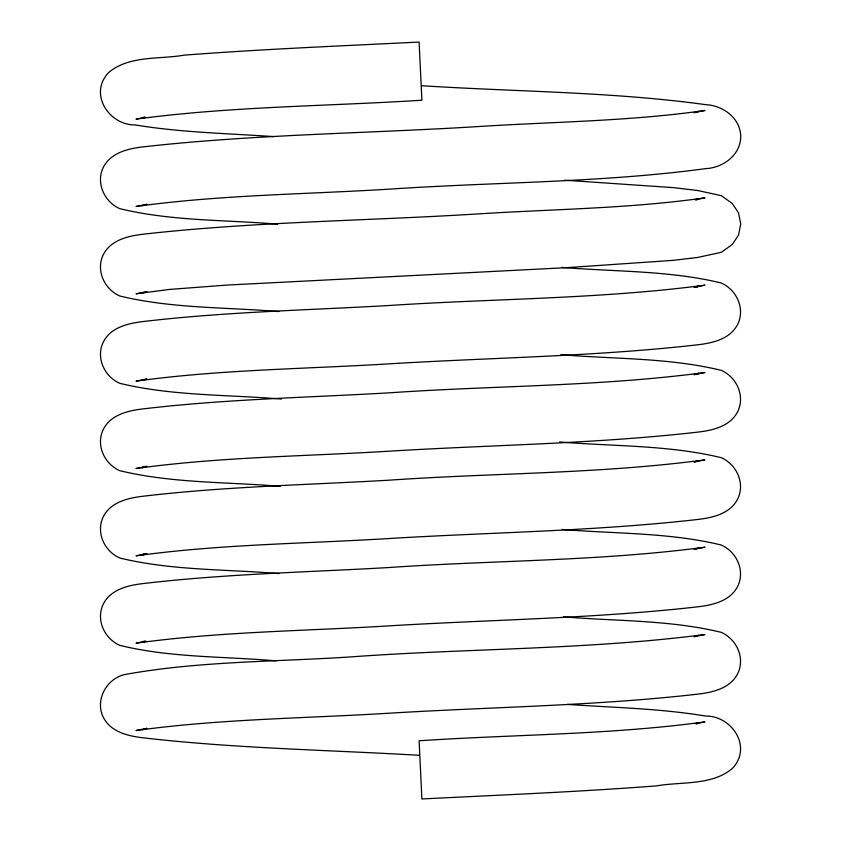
<?xml version="1.0" encoding="UTF-8"?>
<svg xmlns="http://www.w3.org/2000/svg" width="841" height="841" viewBox="0 0 841 841"><rect width="100%" height="100%" fill="white"/><g stroke="black" fill="none" stroke-linecap="round" stroke-linejoin="round"><path stroke-width="1.26" d="M144.253 116.983L142.171 118.381L145.714 117.298M144.253 466.356L142.171 467.754L146.891 466.292L136.011 468.511C220.584 456.779 306.313 456.369 391.443 451.039C493.541 444.9 596.132 443.722 697.82 432.116C713.578 430.277 731.691 425.998 738.535 409.788C744.653 394.418 736.022 376.863 721.263 370.334C668.889 357.635 614.266 359.149 560.831 354.681M144.253 553.693L142.171 555.092L146.891 553.641M696.747 199.969L698.829 198.571L695.286 199.653M144.253 641.031L142.171 642.429L145.714 641.347M696.747 287.307L698.829 285.908L694.109 287.359M696.747 374.644L698.829 373.246L694.109 374.708L704.989 372.489C600.243 386.545 493.993 385.525 388.689 392.873C306.839 397.562 224.652 399.244 143.18 408.884C127.422 410.723 109.309 415.002 102.465 431.212C96.347 446.582 104.978 464.137 119.737 470.666C172.111 483.365 226.734 481.851 280.169 486.319M696.747 724.017L698.829 722.619L695.286 723.702M142.171 205.73L146.891 204.268L136.011 206.487C220.584 194.755 306.313 194.345 391.443 189.015C496.053 182.013 601.546 182.665 705.567 168.642C722.987 167.832 740.437 155.27 740.753 136.641C740.437 118.013 722.987 105.451 705.567 104.641C611.649 91.711 516.395 91.816 421.888 85.719M698.829 111.222L694.109 112.683L704.989 110.465C630.414 121.188 554.766 121.714 479.675 126.476C367.57 133.477 254.876 134.297 143.18 146.86C127.422 148.699 109.309 152.978 102.465 169.188C96.347 184.557 104.978 202.113 119.737 208.642C171.259 221.204 225.02 219.743 277.593 224.158M142.171 293.067L146.891 291.617L136.011 293.824L169.062 289.462L226.723 285.088L567.276 267.627L673.326 260.342L697.82 257.43L721.263 252.311L732.217 244.552L738.535 235.102L740.753 223.979L738.535 212.857L732.217 203.417L721.263 195.659L697.82 190.529L673.326 187.617L564.7 180.205M142.171 380.405L146.891 378.955L136.011 381.162C220.584 369.441 306.313 369.02 391.443 363.701C493.541 357.562 596.132 356.384 697.82 344.778C713.578 342.939 731.691 338.66 738.535 322.45C744.653 307.07 736.022 289.525 721.263 282.996C669.31 270.36 615.128 271.843 562.114 267.406M698.829 460.595L694.109 462.045L704.989 459.838C600.243 473.882 493.993 472.863 388.689 480.211C306.839 484.9 224.652 486.582 143.18 496.222C127.422 498.061 109.309 502.34 102.465 518.55C96.347 533.93 104.978 551.475 119.737 558.003C171.69 570.64 225.872 569.157 278.886 573.594M698.829 547.933L694.109 549.383L704.989 547.176C600.243 561.22 493.993 560.211 388.689 567.549C306.839 572.237 224.652 573.93 143.18 583.57C127.422 585.399 109.309 589.688 102.465 605.898C96.347 621.268 104.978 638.813 119.737 645.341C169.987 657.694 222.434 656.327 273.724 660.658L276.3 660.795M142.171 729.778L146.891 728.317L136.011 730.535C220.584 718.803 306.313 718.393 391.443 713.063C493.541 706.924 596.132 705.746 697.82 694.14C713.578 692.301 731.691 688.022 738.535 671.812C744.653 656.443 736.022 638.887 721.263 632.358C669.741 619.796 615.98 621.257 563.407 616.842M698.829 635.27L694.109 636.732L704.989 634.513C590.235 649.452 473.914 648.306 358.602 656.348C280.652 661.983 201.64 660.542 124.563 674.577C107.154 678.634 95.59 698.545 102.465 715.481C109.309 731.691 127.422 735.98 143.18 737.809C234.765 748.427 327.138 749.93 419.112 755.281M144.473 117.425L136.011 119.138C230.686 106.355 326.634 106.292 421.888 100.216L419.112 42.05C340.773 45.971 262.371 49.135 184.158 55.149C159.401 59.49 129.241 55.285 108.783 72.4C88.231 93.645 108.92 125.341 135.433 124.962C181.109 132.573 227.606 133.362 273.724 136.61M695.318 199.78L704.989 197.814C630.414 208.526 554.766 209.052 479.675 213.824C367.57 220.826 254.876 221.646 143.18 234.197C127.422 236.037 109.309 240.316 102.465 256.526C96.347 271.906 104.978 289.451 119.737 295.979C171.69 308.615 225.872 307.133 278.886 311.569M695.318 287.117L704.989 285.152C600.222 299.018 494.035 298.566 388.689 305.525C306.839 310.213 224.652 311.906 143.18 321.546C127.422 323.375 109.309 327.664 102.465 343.874C96.347 359.244 104.978 376.789 119.737 383.317C172.542 396.09 227.596 394.555 281.462 399.055M145.682 553.883L136.011 555.848C220.584 544.116 306.313 543.707 391.443 538.377C493.541 532.248 596.132 531.06 697.82 519.454C713.578 517.625 731.691 513.336 738.535 497.126C744.653 481.756 736.022 464.211 721.263 457.683C668.458 444.91 613.404 446.445 559.538 441.945M145.682 641.22L136.011 643.186C220.584 631.465 306.313 631.044 391.443 625.725C493.541 619.586 596.132 618.408 697.82 606.803C713.578 604.963 731.691 600.684 738.535 584.474C744.653 569.094 736.022 551.549 721.263 545.021C669.31 532.385 615.128 533.867 562.114 529.431M696.527 723.575L704.989 721.862C610.335 734.813 514.324 734.403 419.112 740.784L421.888 798.95C500.227 795.029 578.629 791.865 656.842 785.851C681.599 781.51 711.759 785.715 732.217 768.6C752.769 747.355 732.08 715.659 705.567 716.038C659.891 708.427 613.394 707.638 567.276 704.39"/></g></svg>
